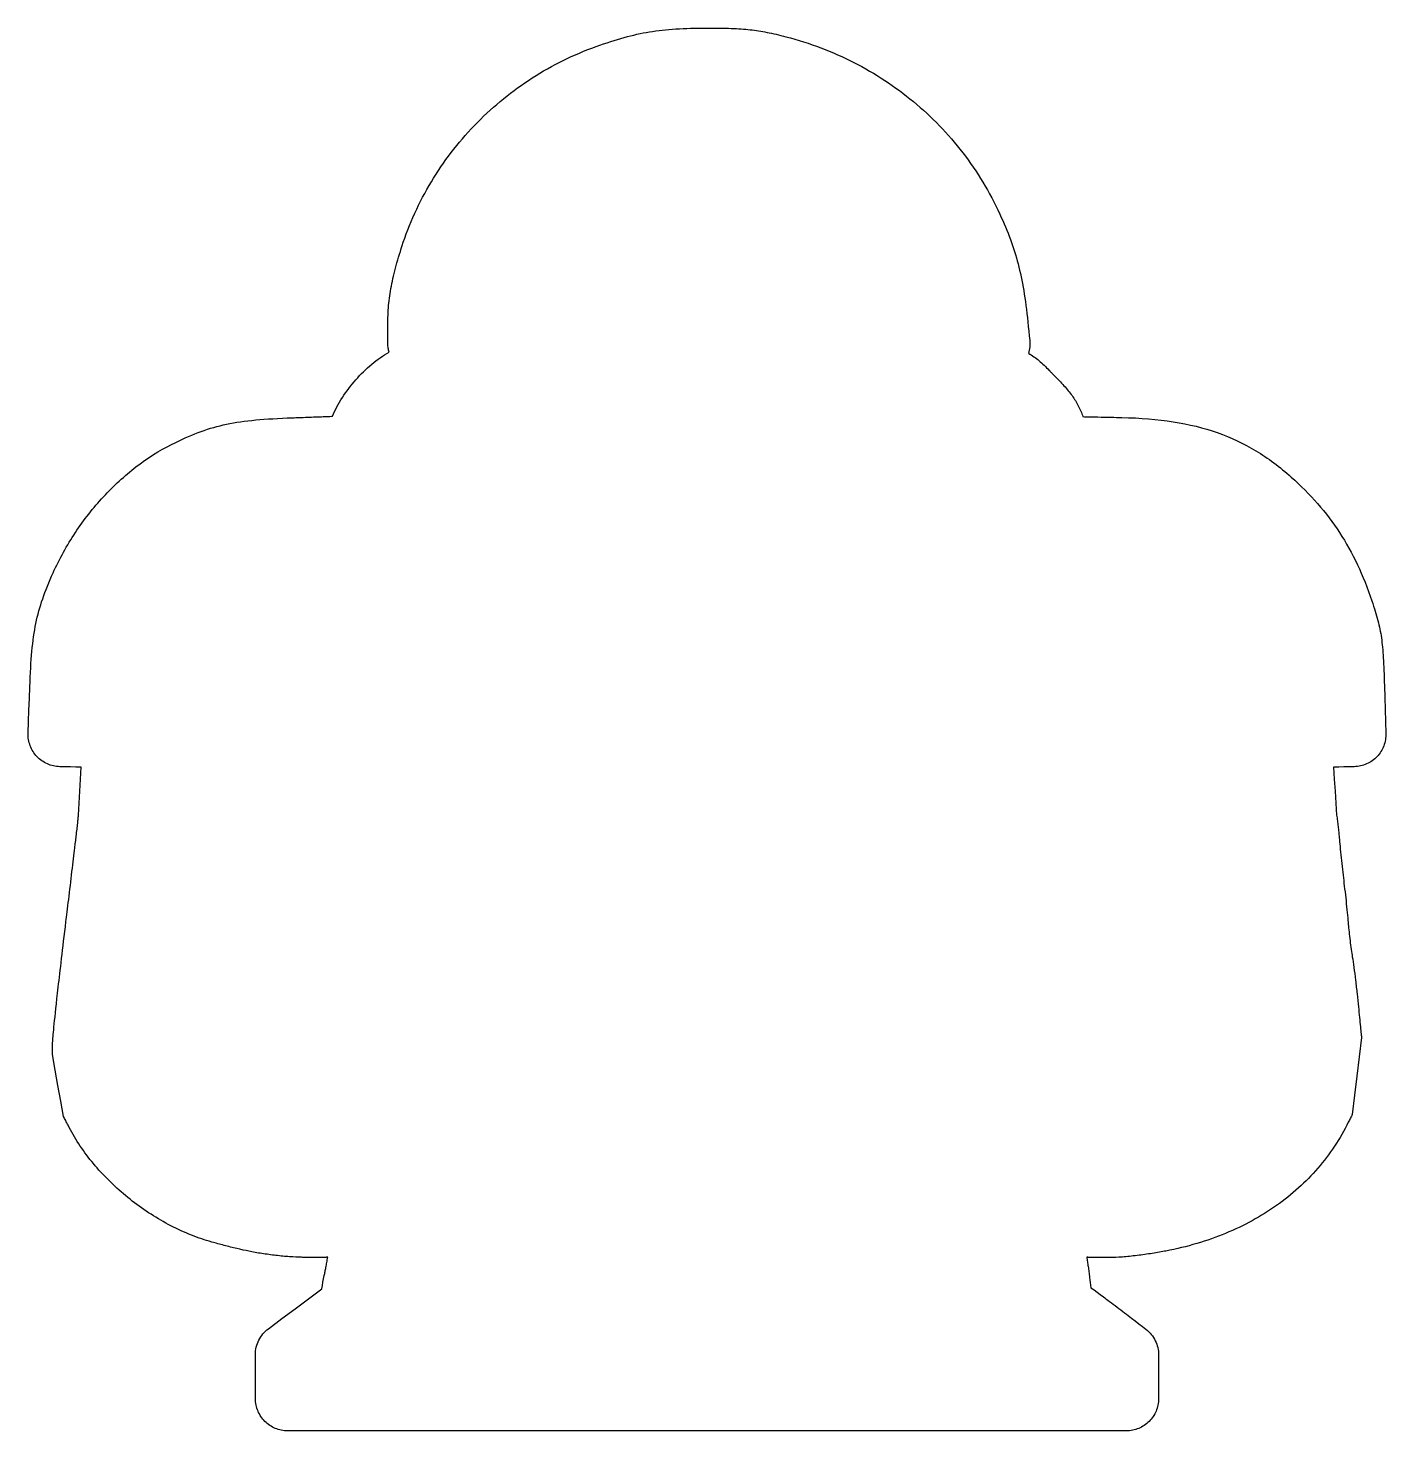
# Model space of a CAD drawing. Extents: x 83.8 to 125.7, y -170.2 to -126.9.
import ezdxf

# ---------------------------------------------------------------- set-up
doc = ezdxf.new("R2010")
doc.units = 0
doc.layers.add('LIVELLO_1', color=7, linetype='CONTINUOUS')

msp = doc.modelspace()

# ---------------------------------------------------------------- linework, layer by layer
at = {"layer": 'LIVELLO_1', "color": 250}
msp.add_open_spline([(125.457, -149.357), (125.503, -149.309), (125.543, -149.256), (125.578, -149.2), (125.613, -149.145), (125.642, -149.086), (125.666, -149.025), (125.689, -148.964), (125.706, -148.9), (125.717, -148.835), (125.728, -148.771), (125.733, -148.704), (125.73, -148.638), (125.73, -148.638), (125.719, -148.27), (125.719, -148.27), (125.719, -148.27), (125.708, -147.902), (125.708, -147.902), (125.708, -147.902), (125.696, -147.534), (125.696, -147.534), (125.696, -147.534), (125.685, -147.167), (125.685, -147.167), (125.674, -146.823), (125.664, -146.546), (125.65, -146.308), (125.636, -146.071), (125.618, -145.873), (125.592, -145.69), (125.566, -145.506), (125.531, -145.336), (125.484, -145.154), (125.436, -144.972), (125.376, -144.778), (125.298, -144.546), (125.165, -144.151), (125.017, -143.78), (124.852, -143.431), (124.686, -143.081), (124.503, -142.753), (124.3, -142.44), (124.096, -142.128), (123.872, -141.831), (123.624, -141.547), (123.376, -141.263), (123.105, -140.99), (122.807, -140.725), (122.454, -140.411), (122.095, -140.142), (121.719, -139.915), (121.342, -139.688), (120.949, -139.502), (120.527, -139.353), (120.105, -139.205), (119.656, -139.095), (119.168, -139.018), (118.68, -138.941), (118.153, -138.899), (117.577, -138.886), (117.577, -138.886), (117.514, -138.885), (117.415, -138.883), (117.317, -138.881), (117.184, -138.878), (117.045, -138.875), (116.907, -138.872), (116.762, -138.869), (116.642, -138.866), (116.522, -138.864), (116.425, -138.862), (116.381, -138.861), (116.34, -138.742), (116.292, -138.631), (116.236, -138.524), (116.18, -138.418), (116.116, -138.315), (116.043, -138.213), (115.97, -138.112), (115.887, -138.01), (115.794, -137.906), (115.701, -137.802), (115.597, -137.694), (115.482, -137.58), (115.469, -137.566), (115.456, -137.553), (115.443, -137.54), (115.43, -137.527), (115.418, -137.515), (115.406, -137.502), (115.394, -137.49), (115.382, -137.478), (115.371, -137.466), (115.359, -137.454), (115.348, -137.442), (115.337, -137.431), (115.284, -137.375), (115.232, -137.322), (115.18, -137.273), (115.128, -137.223), (115.076, -137.177), (115.024, -137.133), (114.972, -137.089), (114.919, -137.048), (114.865, -137.01), (114.811, -136.971), (114.756, -136.935), (114.699, -136.902), (114.709, -136.87), (114.717, -136.837), (114.723, -136.805), (114.73, -136.772), (114.735, -136.739), (114.738, -136.706), (114.742, -136.673), (114.744, -136.639), (114.744, -136.606), (114.744, -136.572), (114.742, -136.538), (114.738, -136.505), (114.738, -136.505), (114.723, -136.363), (114.723, -136.363), (114.723, -136.363), (114.708, -136.221), (114.708, -136.221), (114.708, -136.221), (114.693, -136.079), (114.693, -136.079), (114.693, -136.079), (114.678, -135.938), (114.678, -135.938), (114.64, -135.581), (114.599, -135.263), (114.55, -134.969), (114.501, -134.675), (114.445, -134.406), (114.377, -134.147), (114.31, -133.888), (114.232, -133.64), (114.139, -133.388), (114.046, -133.136), (113.939, -132.88), (113.813, -132.606), (113.5, -131.926), (113.115, -131.292), (112.667, -130.711), (112.22, -130.129), (111.71, -129.601), (111.147, -129.135), (110.584, -128.668), (109.969, -128.262), (109.31, -127.926), (108.651, -127.589), (107.949, -127.322), (107.213, -127.132), (106.996, -127.076), (106.809, -127.031), (106.63, -126.996), (106.452, -126.96), (106.283, -126.934), (106.105, -126.914), (105.927, -126.895), (105.74, -126.882), (105.525, -126.874), (105.309, -126.867), (105.066, -126.864), (104.775, -126.864), (104.418, -126.864), (104.104, -126.871), (103.814, -126.89), (103.525, -126.908), (103.259, -126.938), (102.999, -126.981), (102.74, -127.024), (102.485, -127.081), (102.217, -127.156), (101.949, -127.23), (101.667, -127.322), (101.353, -127.434), (100.657, -127.681), (99.996, -128.008), (99.381, -128.403), (98.766, -128.798), (98.197, -129.261), (97.686, -129.78), (97.175, -130.299), (96.722, -130.874), (96.337, -131.495), (95.952, -132.115), (95.636, -132.78), (95.401, -133.479), (95.314, -133.734), (95.242, -133.97), (95.181, -134.193), (95.12, -134.416), (95.07, -134.627), (95.032, -134.831), (94.994, -135.034), (94.966, -135.232), (94.948, -135.429), (94.93, -135.626), (94.922, -135.822), (94.922, -136.025), (94.922, -136.025), (94.922, -136.171), (94.922, -136.171), (94.922, -136.171), (94.922, -136.318), (94.922, -136.318), (94.922, -136.318), (94.922, -136.464), (94.922, -136.464), (94.922, -136.464), (94.922, -136.61), (94.922, -136.61), (94.922, -136.633), (94.923, -136.655), (94.925, -136.678), (94.927, -136.7), (94.929, -136.722), (94.933, -136.743), (94.936, -136.765), (94.94, -136.787), (94.945, -136.808), (94.95, -136.829), (94.955, -136.85), (94.961, -136.871), (94.778, -136.974), (94.598, -137.101), (94.425, -137.245), (94.253, -137.388), (94.088, -137.55), (93.935, -137.722), (93.783, -137.895), (93.643, -138.08), (93.521, -138.27), (93.399, -138.46), (93.296, -138.655), (93.215, -138.851), (93.214, -138.851), (93.212, -138.851), (93.211, -138.851), (93.209, -138.85), (93.208, -138.85), (93.206, -138.85), (93.205, -138.85), (93.204, -138.85), (93.202, -138.849), (93.201, -138.849), (93.199, -138.849), (93.198, -138.849), (93.195, -138.849), (93.107, -138.853), (92.977, -138.858), (92.847, -138.863), (92.675, -138.869), (92.504, -138.876), (92.333, -138.883), (92.162, -138.889), (92.033, -138.894), (91.905, -138.899), (91.82, -138.902), (91.82, -138.902), (91.402, -138.919), (91.043, -138.941), (90.72, -138.975), (90.398, -139.009), (90.113, -139.055), (89.844, -139.116), (89.575, -139.178), (89.322, -139.255), (89.063, -139.354), (88.804, -139.452), (88.54, -139.572), (88.248, -139.718), (87.87, -139.907), (87.501, -140.141), (87.148, -140.413), (86.795, -140.686), (86.458, -140.996), (86.144, -141.336), (85.829, -141.677), (85.538, -142.048), (85.277, -142.441), (85.016, -142.835), (84.784, -143.251), (84.59, -143.683), (84.461, -143.97), (84.355, -144.229), (84.268, -144.482), (84.181, -144.734), (84.113, -144.981), (84.059, -145.245), (84.005, -145.508), (83.966, -145.788), (83.936, -146.108), (83.906, -146.427), (83.886, -146.786), (83.871, -147.207), (83.871, -147.207), (83.858, -147.564), (83.858, -147.564), (83.858, -147.564), (83.845, -147.92), (83.845, -147.92), (83.845, -147.92), (83.832, -148.277), (83.832, -148.277), (83.832, -148.277), (83.819, -148.633), (83.819, -148.633), (83.817, -148.7), (83.821, -148.766), (83.832, -148.831), (83.843, -148.896), (83.86, -148.96), (83.883, -149.021), (83.906, -149.083), (83.935, -149.142), (83.97, -149.198), (84.005, -149.254), (84.045, -149.307), (84.091, -149.355), (84.137, -149.404), (84.187, -149.447), (84.241, -149.485), (84.295, -149.523), (84.352, -149.556), (84.412, -149.583), (84.472, -149.609), (84.535, -149.63), (84.599, -149.644), (84.663, -149.659), (84.729, -149.667), (84.796, -149.669), (84.796, -149.669), (84.962, -149.672), (84.962, -149.672), (84.962, -149.672), (85.128, -149.676), (85.128, -149.676), (85.128, -149.676), (85.295, -149.68), (85.295, -149.68), (85.295, -149.68), (85.461, -149.684), (85.461, -149.684), (85.461, -149.684), (85.439, -150.054), (85.439, -150.054), (85.439, -150.054), (85.418, -150.423), (85.418, -150.423), (85.418, -150.423), (85.396, -150.793), (85.396, -150.793), (85.396, -150.793), (85.375, -151.163), (85.375, -151.163), (85.371, -151.201), (85.367, -151.245), (85.361, -151.295), (85.356, -151.345), (85.35, -151.4), (85.344, -151.459), (85.337, -151.519), (85.33, -151.584), (85.322, -151.652), (85.314, -151.72), (85.306, -151.792), (85.297, -151.867), (85.297, -151.867), (85.283, -151.987), (85.26, -152.177), (85.238, -152.366), (85.207, -152.626), (85.173, -152.907), (85.14, -153.188), (85.104, -153.49), (85.071, -153.764), (85.038, -154.037), (85.009, -154.283), (84.988, -154.451), (84.885, -155.301), (84.808, -155.96), (84.75, -156.472), (84.692, -156.984), (84.653, -157.349), (84.626, -157.611), (84.6, -157.873), (84.587, -158.032), (84.58, -158.133), (84.573, -158.234), (84.573, -158.276), (84.573, -158.304), (84.573, -158.304), (84.572, -158.366), (84.572, -158.366), (84.572, -158.366), (84.572, -158.428), (84.572, -158.428), (84.572, -158.428), (84.571, -158.491), (84.571, -158.491), (84.571, -158.491), (84.571, -158.553), (84.571, -158.553), (84.571, -158.553), (84.656, -159.032), (84.656, -159.032), (84.656, -159.032), (84.741, -159.511), (84.741, -159.511), (84.741, -159.511), (84.826, -159.989), (84.826, -159.989), (84.826, -159.989), (84.912, -160.468), (84.912, -160.468), (84.923, -160.488), (84.934, -160.509), (84.945, -160.53), (84.957, -160.552), (84.968, -160.574), (84.98, -160.596), (84.992, -160.619), (85.004, -160.642), (85.016, -160.666), (85.029, -160.689), (85.041, -160.714), (85.053, -160.739), (85.247, -161.125), (85.494, -161.501), (85.782, -161.857), (86.07, -162.213), (86.399, -162.549), (86.759, -162.854), (87.118, -163.159), (87.507, -163.435), (87.915, -163.67), (88.323, -163.906), (88.749, -164.102), (89.183, -164.248), (89.27, -164.277), (89.376, -164.31), (89.492, -164.343), (89.609, -164.377), (89.736, -164.412), (89.866, -164.446), (89.997, -164.48), (90.131, -164.514), (90.262, -164.545), (90.392, -164.576), (90.519, -164.604), (90.635, -164.628), (90.756, -164.653), (90.891, -164.677), (91.033, -164.699), (91.174, -164.72), (91.322, -164.74), (91.467, -164.757), (91.613, -164.774), (91.757, -164.788), (91.891, -164.798), (92.025, -164.808), (92.149, -164.814), (92.255, -164.815), (92.255, -164.815), (92.297, -164.816), (92.359, -164.816), (92.422, -164.817), (92.505, -164.818), (92.589, -164.819), (92.672, -164.82), (92.756, -164.821), (92.819, -164.822), (92.882, -164.823), (92.925, -164.823), (92.926, -164.823), (92.938, -164.823), (92.95, -164.823), (92.962, -164.822), (92.974, -164.821), (92.986, -164.82), (92.998, -164.819), (93.01, -164.818), (93.021, -164.816), (93.033, -164.814), (93.045, -164.813), (93.057, -164.811), (93.069, -164.809), (93.058, -164.867), (93.048, -164.922), (93.038, -164.974), (93.029, -165.026), (93.02, -165.075), (93.011, -165.121), (93.002, -165.168), (92.993, -165.212), (92.985, -165.254), (92.977, -165.296), (92.969, -165.336), (92.961, -165.375), (92.961, -165.375), (92.941, -165.477), (92.941, -165.477), (92.941, -165.477), (92.921, -165.579), (92.921, -165.579), (92.921, -165.579), (92.901, -165.681), (92.901, -165.681), (92.901, -165.681), (92.881, -165.783), (92.881, -165.783), (92.881, -165.783), (92.469, -166.092), (92.469, -166.092), (92.469, -166.092), (92.058, -166.401), (92.058, -166.401), (92.058, -166.401), (91.647, -166.709), (91.647, -166.709), (91.647, -166.709), (91.236, -167.018), (91.236, -167.018), (91.173, -167.065), (91.116, -167.119), (91.067, -167.179), (91.018, -167.238), (90.976, -167.302), (90.941, -167.371), (90.907, -167.439), (90.881, -167.512), (90.863, -167.587), (90.845, -167.662), (90.836, -167.739), (90.836, -167.818), (90.836, -167.818), (90.836, -168.157), (90.836, -168.157), (90.836, -168.157), (90.836, -168.497), (90.836, -168.497), (90.836, -168.497), (90.836, -168.836), (90.836, -168.836), (90.836, -168.836), (90.836, -169.175), (90.836, -169.175), (90.836, -169.313), (90.864, -169.445), (90.915, -169.564), (90.965, -169.684), (91.038, -169.792), (91.129, -169.882), (91.219, -169.973), (91.327, -170.046), (91.447, -170.097), (91.566, -170.147), (91.698, -170.175), (91.836, -170.175), (91.836, -170.175), (93.752, -170.175), (93.752, -170.175), (93.752, -170.175), (95.668, -170.175), (95.668, -170.175), (95.668, -170.175), (97.583, -170.175), (97.583, -170.175), (97.583, -170.175), (99.499, -170.175), (99.499, -170.175), (99.499, -170.175), (100.489, -170.175), (100.489, -170.175), (100.489, -170.175), (101.479, -170.175), (101.479, -170.175), (101.479, -170.175), (102.469, -170.175), (102.469, -170.175), (102.469, -170.175), (103.458, -170.175), (103.458, -170.175), (103.458, -170.175), (104.117, -170.175), (104.117, -170.175), (104.117, -170.175), (104.775, -170.175), (104.775, -170.175), (104.775, -170.175), (105.433, -170.175), (105.433, -170.175), (105.433, -170.175), (106.092, -170.175), (106.092, -170.175), (106.092, -170.175), (107.541, -170.175), (107.541, -170.175), (107.541, -170.175), (108.991, -170.175), (108.991, -170.175), (108.991, -170.175), (110.441, -170.175), (110.441, -170.175), (110.441, -170.175), (111.891, -170.175), (111.891, -170.175), (111.891, -170.175), (113.347, -170.175), (113.347, -170.175), (113.347, -170.175), (114.803, -170.175), (114.803, -170.175), (114.803, -170.175), (116.258, -170.175), (116.258, -170.175), (116.258, -170.175), (117.714, -170.175), (117.714, -170.175), (117.852, -170.175), (117.984, -170.147), (118.104, -170.097), (118.223, -170.046), (118.331, -169.973), (118.422, -169.882), (118.512, -169.792), (118.585, -169.684), (118.636, -169.564), (118.687, -169.445), (118.715, -169.313), (118.715, -169.175), (118.715, -169.175), (118.715, -168.839), (118.715, -168.839), (118.715, -168.839), (118.715, -168.503), (118.715, -168.503), (118.715, -168.503), (118.715, -168.166), (118.715, -168.166), (118.715, -168.166), (118.715, -167.83), (118.715, -167.83), (118.715, -167.752), (118.706, -167.676), (118.688, -167.602), (118.671, -167.528), (118.645, -167.456), (118.612, -167.389), (118.579, -167.321), (118.538, -167.257), (118.49, -167.198), (118.442, -167.139), (118.387, -167.085), (118.325, -167.038), (118.325, -167.038), (118.213, -166.951), (118.213, -166.951), (118.213, -166.951), (118.1, -166.865), (118.1, -166.865), (118.1, -166.865), (117.988, -166.778), (117.988, -166.778), (117.988, -166.778), (117.876, -166.691), (117.876, -166.691), (117.812, -166.642), (117.741, -166.587), (117.665, -166.529), (117.589, -166.472), (117.51, -166.411), (117.432, -166.352), (117.353, -166.292), (117.276, -166.234), (117.204, -166.18), (117.132, -166.126), (117.066, -166.077), (117.01, -166.036), (117.01, -166.036), (116.914, -165.965), (116.914, -165.965), (116.914, -165.965), (116.819, -165.894), (116.819, -165.894), (116.819, -165.894), (116.723, -165.823), (116.723, -165.823), (116.723, -165.823), (116.628, -165.753), (116.628, -165.753), (116.628, -165.753), (116.617, -165.674), (116.617, -165.674), (116.617, -165.674), (116.607, -165.595), (116.607, -165.595), (116.607, -165.595), (116.597, -165.517), (116.597, -165.517), (116.597, -165.517), (116.586, -165.438), (116.586, -165.438), (116.578, -165.378), (116.57, -165.32), (116.563, -165.265), (116.555, -165.209), (116.548, -165.155), (116.541, -165.103), (116.533, -165.051), (116.526, -165.001), (116.519, -164.952), (116.512, -164.904), (116.505, -164.857), (116.498, -164.811), (116.508, -164.812), (116.519, -164.813), (116.529, -164.815), (116.54, -164.816), (116.55, -164.818), (116.561, -164.819), (116.571, -164.82), (116.582, -164.821), (116.592, -164.822), (116.603, -164.823), (116.614, -164.823), (116.625, -164.823), (116.625, -164.823), (116.771, -164.823), (116.771, -164.823), (116.771, -164.823), (116.918, -164.823), (116.918, -164.823), (116.918, -164.823), (117.064, -164.823), (117.064, -164.823), (117.064, -164.823), (117.21, -164.823), (117.21, -164.823), (117.321, -164.823), (117.453, -164.817), (117.597, -164.806), (117.74, -164.794), (117.895, -164.778), (118.052, -164.759), (118.209, -164.74), (118.368, -164.717), (118.519, -164.694), (118.67, -164.67), (118.814, -164.645), (118.941, -164.621), (119.594, -164.495), (120.209, -164.312), (120.78, -164.077), (121.351, -163.841), (121.878, -163.553), (122.355, -163.216), (122.832, -162.879), (123.259, -162.493), (123.63, -162.063), (124.001, -161.633), (124.317, -161.158), (124.571, -160.643), (124.582, -160.621), (124.593, -160.599), (124.603, -160.578), (124.614, -160.557), (124.624, -160.537), (124.635, -160.517), (124.645, -160.498), (124.655, -160.478), (124.665, -160.46), (124.675, -160.441), (124.685, -160.423), (124.695, -160.405), (124.695, -160.405), (124.766, -159.812), (124.766, -159.812), (124.766, -159.812), (124.837, -159.218), (124.837, -159.218), (124.837, -159.218), (124.908, -158.625), (124.908, -158.625), (124.908, -158.625), (124.979, -158.032), (124.979, -158.032), (124.976, -158.011), (124.972, -157.969), (124.966, -157.912), (124.96, -157.855), (124.952, -157.781), (124.944, -157.696), (124.935, -157.611), (124.925, -157.514), (124.915, -157.409), (124.905, -157.305), (124.894, -157.193), (124.883, -157.077), (124.871, -156.958), (124.857, -156.824), (124.842, -156.685), (124.827, -156.546), (124.81, -156.402), (124.793, -156.262), (124.776, -156.122), (124.759, -155.986), (124.742, -155.863), (124.726, -155.74), (124.709, -155.63), (124.695, -155.542), (124.684, -155.474), (124.672, -155.395), (124.66, -155.309), (124.648, -155.223), (124.636, -155.132), (124.625, -155.04), (124.613, -154.948), (124.603, -154.856), (124.593, -154.77), (124.584, -154.684), (124.576, -154.603), (124.571, -154.535), (124.564, -154.457), (124.556, -154.361), (124.545, -154.254), (124.535, -154.147), (124.523, -154.028), (124.51, -153.905), (124.497, -153.783), (124.483, -153.656), (124.469, -153.533), (124.455, -153.41), (124.441, -153.29), (124.428, -153.181), (124.415, -153.076), (124.402, -152.96), (124.389, -152.84), (124.375, -152.721), (124.362, -152.598), (124.349, -152.478), (124.337, -152.358), (124.325, -152.242), (124.315, -152.136), (124.305, -152.031), (124.296, -151.936), (124.29, -151.859), (124.285, -151.802), (124.281, -151.745), (124.275, -151.688), (124.27, -151.63), (124.264, -151.572), (124.258, -151.513), (124.251, -151.455), (124.244, -151.397), (124.236, -151.338), (124.228, -151.28), (124.219, -151.222), (124.208, -151.164), (124.208, -151.164), (124.209, -151.164), (124.209, -151.164), (124.209, -151.164), (124.21, -151.164), (124.21, -151.164), (124.21, -151.164), (124.21, -151.164), (124.21, -151.164), (124.21, -151.164), (124.211, -151.164), (124.211, -151.164), (124.211, -151.164), (124.187, -150.794), (124.187, -150.794), (124.187, -150.794), (124.163, -150.424), (124.163, -150.424), (124.163, -150.424), (124.139, -150.053), (124.139, -150.053), (124.139, -150.053), (124.116, -149.683), (124.116, -149.683), (124.116, -149.683), (124.275, -149.68), (124.275, -149.68), (124.275, -149.68), (124.435, -149.676), (124.435, -149.676), (124.435, -149.676), (124.594, -149.672), (124.594, -149.672), (124.594, -149.672), (124.754, -149.669), (124.754, -149.669), (124.82, -149.667), (124.886, -149.659), (124.95, -149.645), (125.014, -149.63), (125.077, -149.609), (125.137, -149.583), (125.196, -149.556), (125.254, -149.524), (125.307, -149.486), (125.361, -149.449), (125.411, -149.405), (125.457, -149.357)], degree=3, knots=[0, 0, 0, 0, 1, 1, 1, 2, 2, 2, 3, 3, 3, 4, 4, 4, 5, 5, 5, 6, 6, 6, 7, 7, 7, 8, 8, 8, 9, 9, 9, 10, 10, 10, 11, 11, 11, 12, 12, 12, 13, 13, 13, 14, 14, 14, 15, 15, 15, 16, 16, 16, 17, 17, 17, 18, 18, 18, 19, 19, 19, 20, 20, 20, 21, 21, 21, 22, 22, 22, 23, 23, 23, 24, 24, 24, 25, 25, 25, 26, 26, 26, 27, 27, 27, 28, 28, 28, 29, 29, 29, 30, 30, 30, 31, 31, 31, 32, 32, 32, 33, 33, 33, 34, 34, 34, 35, 35, 35, 36, 36, 36, 37, 37, 37, 38, 38, 38, 39, 39, 39, 40, 40, 40, 41, 41, 41, 42, 42, 42, 43, 43, 43, 44, 44, 44, 45, 45, 45, 46, 46, 46, 47, 47, 47, 48, 48, 48, 49, 49, 49, 50, 50, 50, 51, 51, 51, 52, 52, 52, 53, 53, 53, 54, 54, 54, 55, 55, 55, 56, 56, 56, 57, 57, 57, 58, 58, 58, 59, 59, 59, 60, 60, 60, 61, 61, 61, 62, 62, 62, 63, 63, 63, 64, 64, 64, 65, 65, 65, 66, 66, 66, 67, 67, 67, 68, 68, 68, 69, 69, 69, 70, 70, 70, 71, 71, 71, 72, 72, 72, 73, 73, 73, 74, 74, 74, 75, 75, 75, 76, 76, 76, 77, 77, 77, 78, 78, 78, 79, 79, 79, 80, 80, 80, 81, 81, 81, 82, 82, 82, 83, 83, 83, 84, 84, 84, 85, 85, 85, 86, 86, 86, 87, 87, 87, 88, 88, 88, 89, 89, 89, 90, 90, 90, 91, 91, 91, 92, 92, 92, 93, 93, 93, 94, 94, 94, 95, 95, 95, 96, 96, 96, 97, 97, 97, 98, 98, 98, 99, 99, 99, 100, 100, 100, 101, 101, 101, 102, 102, 102, 103, 103, 103, 104, 104, 104, 105, 105, 105, 106, 106, 106, 107, 107, 107, 108, 108, 108, 109, 109, 109, 110, 110, 110, 111, 111, 111, 112, 112, 112, 113, 113, 113, 114, 114, 114, 115, 115, 115, 116, 116, 116, 117, 117, 117, 118, 118, 118, 119, 119, 119, 120, 120, 120, 121, 121, 121, 122, 122, 122, 123, 123, 123, 124, 124, 124, 125, 125, 125, 126, 126, 126, 127, 127, 127, 128, 128, 128, 129, 129, 129, 130, 130, 130, 131, 131, 131, 132, 132, 132, 133, 133, 133, 134, 134, 134, 135, 135, 135, 136, 136, 136, 137, 137, 137, 138, 138, 138, 139, 139, 139, 140, 140, 140, 141, 141, 141, 142, 142, 142, 143, 143, 143, 144, 144, 144, 145, 145, 145, 146, 146, 146, 147, 147, 147, 148, 148, 148, 149, 149, 149, 150, 150, 150, 151, 151, 151, 152, 152, 152, 153, 153, 153, 154, 154, 154, 155, 155, 155, 156, 156, 156, 157, 157, 157, 158, 158, 158, 159, 159, 159, 160, 160, 160, 161, 161, 161, 162, 162, 162, 163, 163, 163, 164, 164, 164, 165, 165, 165, 166, 166, 166, 167, 167, 167, 168, 168, 168, 169, 169, 169, 170, 170, 170, 171, 171, 171, 172, 172, 172, 173, 173, 173, 174, 174, 174, 175, 175, 175, 176, 176, 176, 177, 177, 177, 178, 178, 178, 179, 179, 179, 180, 180, 180, 181, 181, 181, 182, 182, 182, 183, 183, 183, 184, 184, 184, 185, 185, 185, 186, 186, 186, 187, 187, 187, 188, 188, 188, 189, 189, 189, 190, 190, 190, 191, 191, 191, 192, 192, 192, 193, 193, 193, 194, 194, 194, 195, 195, 195, 196, 196, 196, 197, 197, 197, 198, 198, 198, 199, 199, 199, 200, 200, 200, 201, 201, 201, 202, 202, 202, 203, 203, 203, 204, 204, 204, 205, 205, 205, 206, 206, 206, 207, 207, 207, 208, 208, 208, 209, 209, 209, 210, 210, 210, 211, 211, 211, 212, 212, 212, 213, 213, 213, 214, 214, 214, 215, 215, 215, 216, 216, 216, 217, 217, 217, 218, 218, 218, 219, 219, 219, 220, 220, 220, 221, 221, 221, 222, 222, 222, 223, 223, 223, 224, 224, 224, 225, 225, 225, 226, 226, 226, 227, 227, 227, 228, 228, 228, 229, 229, 229, 230, 230, 230, 231, 231, 231, 232, 232, 232, 233, 233, 233, 234, 234, 234, 235, 235, 235, 236, 236, 236, 237, 237, 237, 238, 238, 238, 239, 239, 239, 240, 240, 240, 241, 241, 241, 242, 242, 242, 243, 243, 243, 244, 244, 244, 245, 245, 245, 246, 246, 246, 247, 247, 247, 248, 248, 248, 249, 249, 249, 250, 250, 250, 251, 251, 251, 252, 252, 252, 253, 253, 253, 254, 254, 254, 255, 255, 255, 256, 256, 256, 257, 257, 257, 258, 258, 258, 259, 259, 259, 260, 260, 260, 261, 261, 261, 262, 262, 262, 263, 263, 263, 264, 264, 264, 265, 265, 265, 266, 266, 266, 267, 267, 267, 268, 268, 268, 269, 269, 269, 270, 270, 270, 271, 271, 271, 272, 272, 272, 273, 273, 273, 274, 274, 274, 275, 275, 275, 276, 276, 276, 277, 277, 277, 278, 278, 278, 279, 279, 279, 280, 280, 280, 281, 281, 281, 282, 282, 282, 283, 283, 283, 284, 284, 284, 285, 285, 285, 286, 286, 286, 287, 287, 287, 288, 288, 288, 289, 289, 289, 290, 290, 290, 291, 291, 291, 292, 292, 292, 293, 293, 293, 294, 294, 294, 295, 295, 295, 296, 296, 296, 297, 297, 297, 298, 298, 298, 299, 299, 299, 300, 300, 300, 301, 301, 301, 302, 302, 302, 303, 303, 303, 304, 304, 304, 304], dxfattribs=at)

doc.saveas('drawing.dxf')
